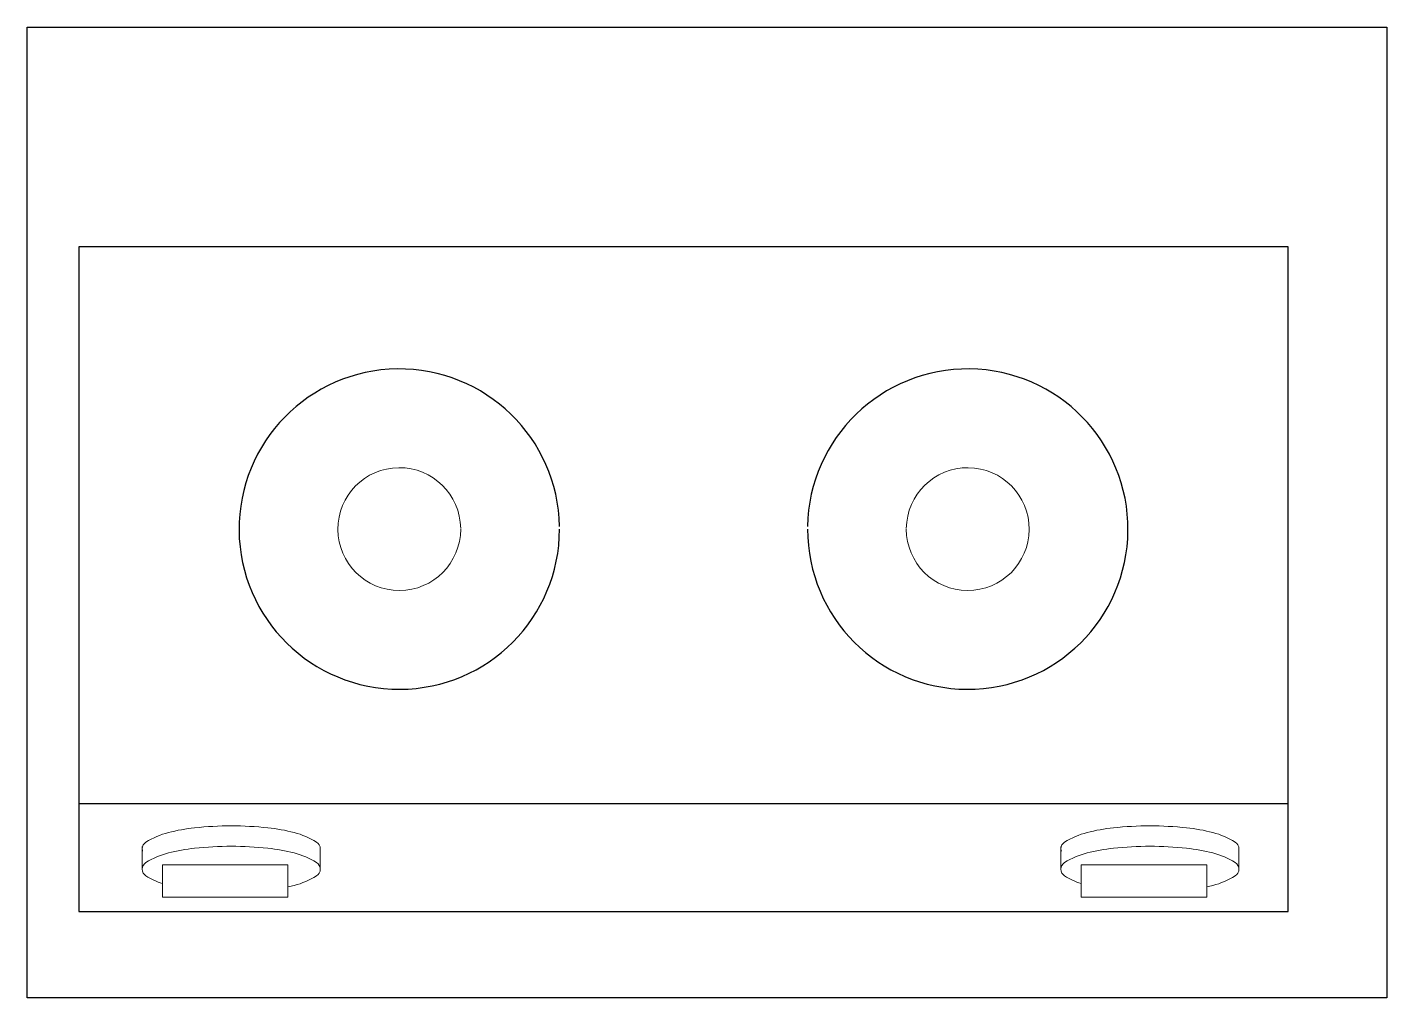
# Model space of a CAD drawing. Header units: millimetres. Extents: x 0 to 700, y 0 to 500.
import ezdxf

# ---------------------------------------------------------------- set-up
doc = ezdxf.new("R2010")
doc.units = ezdxf.units.MM
doc.layers.add('EQUIP', color=7, linetype='Continuous', true_color=0xffffff)

msp = doc.modelspace()

# ---------------------------------------------------------------- linework, layer by layer
at = {"layer": 'EQUIP', "color": 7, "linetype": 'Continuous'}
for p, q in [((0, 500), (700, 500)), ((0, 0), (0, 500)), ((700, 500), (700, 0)), ((700, 0), (0, 0))]:
    msp.add_line(p, q, dxfattribs=at)
at = {"layer": 'EQUIP', "color": 7}
for p, q in [((26.53, 386.91), (26.53, 44.46)), ((649.3, 386.91), (26.53, 386.91)), ((649.3, 44.46), (649.3, 386.91)), ((26.53, 100.16), (649.3, 100.16)), ((26.53, 44.46), (649.3, 44.46))]:
    msp.add_line(p, q, dxfattribs=at)
at = {"layer": 'EQUIP', "color": 7, "lineweight": 13}
for p, q in [((59.13, 77.95), (59.25, 66.24)), ((532.12, 77.95), (532.24, 66.24)), ((150.89, 76.77), (150.89, 66.25)), ((623.89, 76.77), (623.89, 66.25)), ((134.26, 68.47), (69.59, 68.47)), ((69.59, 68.47), (69.59, 51.85)), ((134.26, 51.85), (134.26, 68.47)), ((542.59, 68.47), (542.59, 51.85)), ((607.26, 68.47), (542.59, 68.47)), ((607.26, 51.85), (607.26, 68.47)), ((69.59, 51.85), (134.26, 51.85)), ((542.59, 51.85), (607.26, 51.85))]:
    msp.add_line(p, q, dxfattribs=at)
for points in [[(150.89, 76.77, 0.259034), (148.99, 80.19, 0.076276), (137.47, 85.13, 0.036515), (123.92, 87.58, 0.026615), (105.07, 88.59, 0.026615), (86.21, 87.58, 0.036515), (72.67, 85.13, 0.076276), (61.15, 80.19, 0.259034), (59.25, 76.77, 0.078462), (59.44, 75.53, 0.056762)], [(623.89, 76.77, 0.259034), (621.99, 80.19, 0.076276), (610.47, 85.13, 0.036515), (596.92, 87.58, 0.026615), (578.06, 88.59, 0.026615), (559.21, 87.58, 0.036515), (545.66, 85.13, 0.076276), (534.14, 80.19, 0.259034), (532.24, 76.77, 0.078462), (532.44, 75.53, 0.056762)], [(150.89, 66.25, 0.259034), (148.99, 69.68, 0.076276), (137.47, 74.61, 0.036515), (123.92, 77.07, 0.026615), (105.07, 78.07, 0.026615), (86.21, 77.07, 0.036515), (72.67, 74.61, 0.076276), (61.15, 69.68, 0.259034), (59.25, 66.25, 0.259034), (61.15, 62.83, 0.056762), (69.59, 58.82, 0.036515)], [(623.89, 66.25, 0.259034), (621.99, 69.68, 0.076276), (610.47, 74.61, 0.036515), (596.92, 77.07, 0.026615), (578.06, 78.07, 0.026615), (559.21, 77.07, 0.036515), (545.66, 74.61, 0.076276), (534.14, 69.68, 0.259034), (532.24, 66.25, 0.259034), (534.14, 62.83, 0.056762), (542.59, 58.82, 0.036515)], [(134.26, 57.13, 0.008736), (137.47, 57.9, 0.076276), (148.99, 62.83, 0.259034), (150.89, 66.25, 0.259034)], [(607.26, 57.13, 0.008736), (610.47, 57.9, 0.076276), (621.99, 62.83, 0.259034), (623.89, 66.25, 0.259034)]]:
    msp.add_lwpolyline(points, format="xyb", dxfattribs=at)
at = {"layer": 'EQUIP', "color": 7, "linetype": 'Continuous'}
for centre, start, end in [((191.57, 241.45), 0.96398, 0), ((484.25, 241.45), 180, 179.03602)]:
    msp.add_arc(centre, 82.5, start, end, dxfattribs=at)
at = {"layer": 'EQUIP', "color": 7, "linetype": 'Continuous', "lineweight": 13}
for centre, start, end in [((191.57, 241.45), 0.65318, 0), ((484.25, 241.45), 180, 179.34682)]:
    msp.add_arc(centre, 31.63, start, end, dxfattribs=at)

doc.saveas('drawing.dxf')
